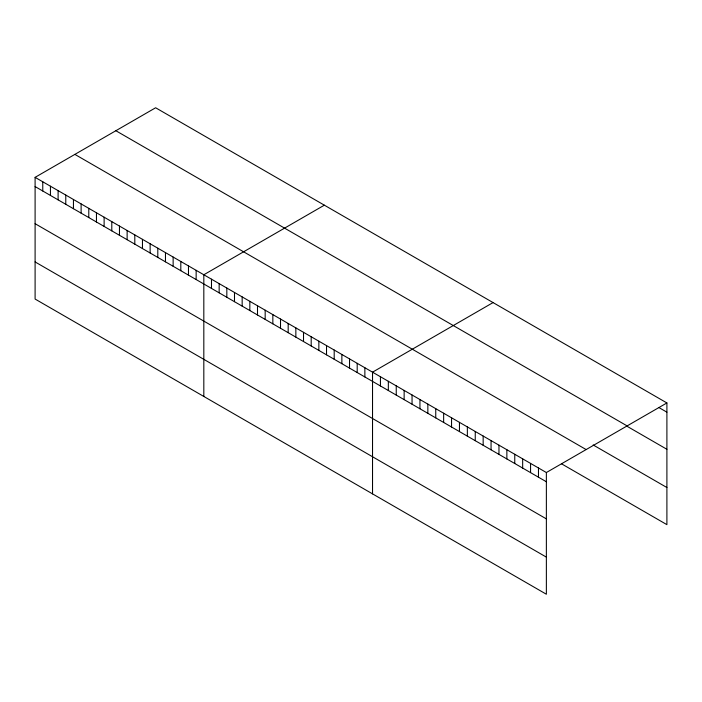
<?xml version="1.0" encoding="UTF-8"?>
<svg xmlns="http://www.w3.org/2000/svg" width="702" height="702" viewBox="0 0 702 702"><rect width="100%" height="100%" fill="white"/><g stroke="black" fill="none" stroke-linecap="round" stroke-linejoin="round"><path stroke-width="1.05" d="M35.1 177.352L546.367 472.534L546.367 594.234L35.1 299.052L35.1 177.352L155.633 107.766L666.9 402.948L666.9 524.648L561.547 463.82M324.35 205.177L203.817 274.763L203.817 396.463M493.067 302.58L372.534 372.174L372.534 493.875M546.367 472.534L666.9 402.948M659.002 407.608L666.9 412.171M115.856 130.73L627.123 425.912M627.395 426.474L666.9 449.289M593.155 444.954L666.9 487.53M74.877 154.387L586.144 449.57M35.1 186.574L546.367 481.756M35.1 223.692L546.367 518.875M35.1 261.934L546.367 557.116M538.469 467.971L538.469 477.193M530.563 463.408L530.563 472.63M522.665 458.845L522.665 468.067M514.759 454.282L514.759 463.504M506.862 449.719L506.862 458.941M498.964 445.165L498.964 454.387M491.058 440.602L491.058 449.824M483.16 436.039L483.16 445.261M475.254 431.476L475.254 440.698M467.356 426.913L467.356 436.135M459.45 422.35L459.45 431.572M451.553 417.787L451.553 427.009M443.646 413.232L443.646 422.446M435.749 408.669L435.749 417.892M427.851 404.106L427.851 413.329M419.945 399.543L419.945 408.766M412.048 394.98L412.048 404.203M404.141 390.417L404.141 399.64M396.244 385.854L396.244 395.077M388.338 381.291L388.338 390.514M380.44 376.737L380.44 385.96M364.864 367.743L364.864 376.965M357.195 363.32L357.195 372.543M349.535 358.889L349.535 368.111M341.865 354.457L341.865 363.68M334.196 350.035L334.196 359.257M326.527 345.603L326.527 354.826M318.857 341.181L318.857 350.403M311.188 336.749L311.188 345.972M303.518 332.327L303.518 341.541M295.849 327.895L295.849 337.118M288.18 323.464L288.18 332.687M280.51 319.041L280.51 328.264M272.841 314.61L272.841 323.833M265.172 310.187L265.172 319.41M257.502 305.756L257.502 314.979M249.833 301.325L249.833 310.547M242.164 296.902L242.164 306.125M234.494 292.471L234.494 301.693M226.825 288.048L226.825 297.271M219.156 283.617L219.156 292.839M211.486 279.194L211.486 288.417M196.148 270.331L196.148 279.554M188.478 265.909L188.478 275.131M180.809 261.477L180.809 270.7M173.14 257.055L173.14 266.277M165.47 252.623L165.47 261.846M157.801 248.201L157.801 257.415M150.131 243.769L150.131 252.992M142.462 239.338L142.462 248.561M134.802 234.916L134.802 244.138M127.132 230.484L127.132 239.707M119.463 226.062L119.463 235.284M111.793 221.63L111.793 230.853M104.124 217.199L104.124 226.421M96.455 212.776L96.455 221.999M88.785 208.345L88.785 217.567M81.116 203.922L81.116 213.145M73.447 199.491L73.447 208.713M65.777 195.068L65.777 204.291M58.108 190.637L58.108 199.859M50.439 186.205L50.439 195.428M42.769 181.783L42.769 191.005"/></g></svg>
